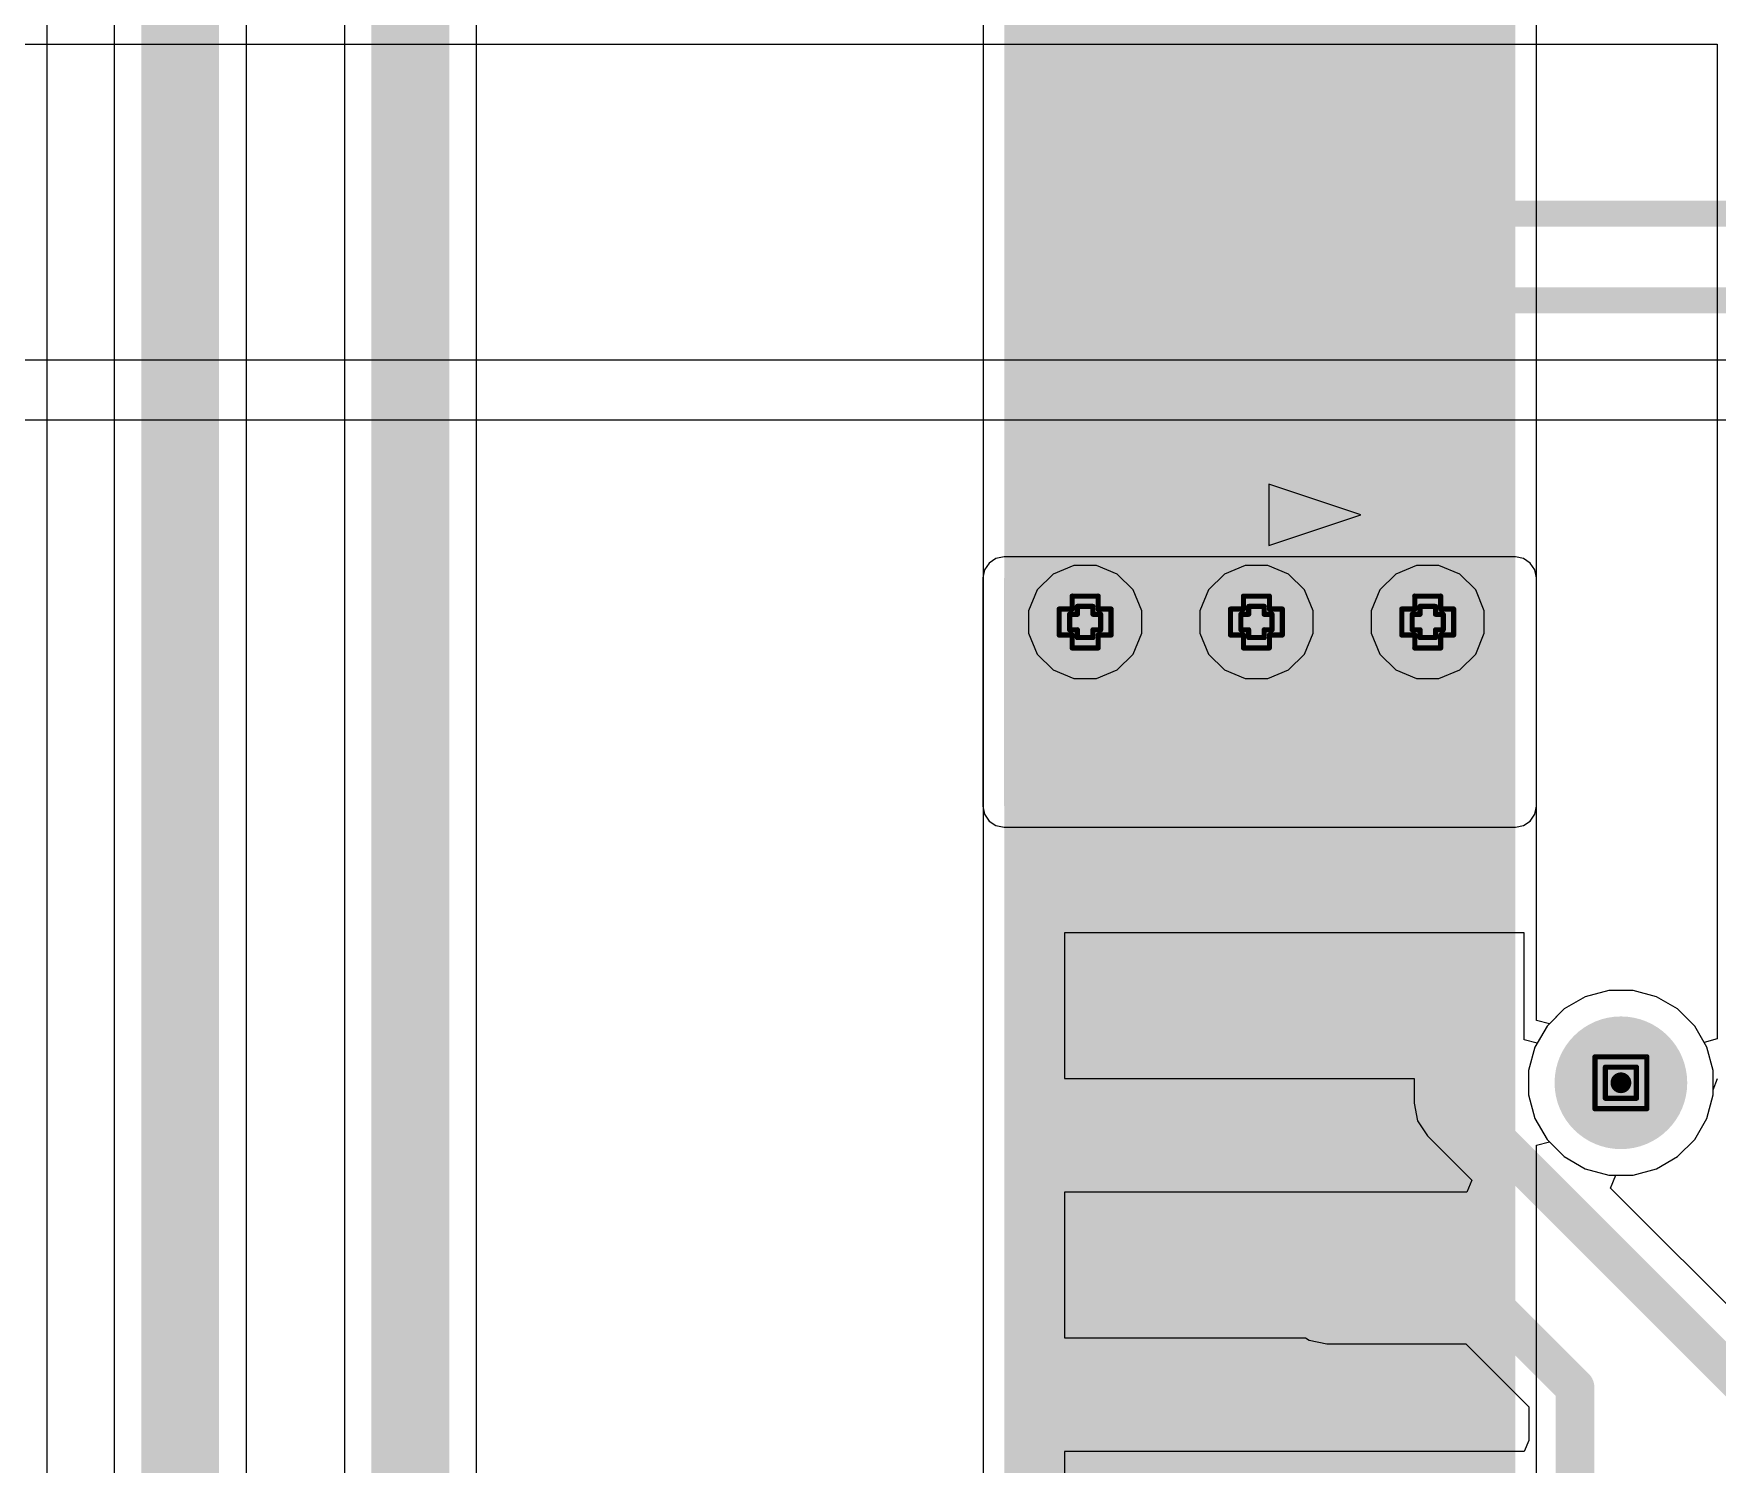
# Model space of a CAD drawing. Header units: inches. Extents: x -7 to 5163, y -3 to 5149.
# Drawn here: x 168.09 to 184.59, y 67.39 to 81.41 of the extents above; entities that cross this region are included whole.
import ezdxf

# ---------------------------------------------------------------- set-up
doc = ezdxf.new("R2010")
doc.units = ezdxf.units.IN
for name, color, linetype in [('Bottom Layer', 5, 'Continuous'), ('Bottom Solder', 6, 'Continuous'), ('Drill Drawing', 1, 'Continuous'), ('GND', 76, 'Continuous'), ('Pad Holes', 156, 'Continuous'), ('PWR', 16, 'Continuous'), ('Top Layer', 1, 'Continuous'), ('Top Overlay', 2, 'Continuous'), ('Top Paste', 8, 'Continuous'), ('Top Solder', 216, 'Continuous'), ('Via Holes', 16, 'Continuous')]:
    doc.layers.add(name, color=color, linetype=linetype)

# ---------------------------------------------------------------- blocks, each defined once
blk = doc.blocks.new('BH_00181_60')
at = {"layer": 'Bottom Solder'}
h = blk.add_hatch(color=6, dxfattribs=at)
edge = h.paths.add_edge_path()
edge.add_arc((-20.835, 0), 0.102, 0, 360)
at = {"layer": 'Pad Holes'}
h = blk.add_hatch(color=7, dxfattribs=at)
edge = h.paths.add_edge_path()
edge.add_arc((-20.835, 0), 0.65, 0, 360)
at = {"layer": 'Top Layer'}
for points in [[(-24.64, -1.15), (-23.62, -1.15), (-23.62, -5.25), (-24.64, -5.25)], [(-22.1, -1.15), (-21.08, -1.15), (-21.08, -5.25), (-22.1, -5.25)], [(-19.56, -1.15), (-18.54, -1.15), (-18.54, -5.25), (-19.56, -5.25)]]:
    blk.add_hatch(color=1, dxfattribs=at).paths.add_polyline_path(points)
at = {"layer": 'Top Paste'}
for points in [[(-24.64, -1.15), (-23.62, -1.15), (-23.62, -5.25), (-24.64, -5.25)], [(-22.1, -1.15), (-21.08, -1.15), (-21.08, -5.25), (-22.1, -5.25)], [(-19.56, -1.15), (-18.54, -1.15), (-18.54, -5.25), (-19.56, -5.25)]]:
    blk.add_hatch(color=8, dxfattribs=at).paths.add_polyline_path(points)
at = {"layer": 'Top Solder'}
h = blk.add_hatch(color=216, dxfattribs=at)
edge = h.paths.add_edge_path()
edge.add_arc((-20.835, 0), 0.102, 0, 360)
for points in [[(-24.69, -1.1), (-23.57, -1.1), (-23.57, -5.3), (-24.69, -5.3)], [(-22.15, -1.1), (-21.03, -1.1), (-21.03, -5.3), (-22.15, -5.3)], [(-19.61, -1.1), (-18.49, -1.1), (-18.49, -5.3), (-19.61, -5.3)]]:
    blk.add_hatch(color=216, dxfattribs=at).paths.add_polyline_path(points)
at = {"layer": 'Top Overlay'}
for p, q in [((-26.4, -2.55), (-26.7, -3.45)), ((-26.1, -3.45), (-26.4, -2.55)), ((-26.7, -3.45), (-26.1, -3.45))]:
    blk.add_line(p, q, dxfattribs=at)
for points in [[(-29.35, -4.5, 0.254, 0.254, 0), (-29.35, 4.5, 0.254, 0.254, 0)], [(-28.5, -3.6, 0.254, 0.254, 0), (-28.5, 3.6, 0.254, 0.254, 0)], [(-29.35, -4.5, 0.254, 0.254, 0), (-28.5, -3.6, 0.254, 0.254, 0)], [(-24.871, -3.6, 0.254, 0.254, 0), (-28.5, -3.6, 0.254, 0.254, 0)], [(-22.331, -3.6, 0.254, 0.254, 0), (-23.389, -3.6, 0.254, 0.254, 0)], [(-19.791, -3.6, 0.254, 0.254, 0), (-20.849, -3.6, 0.254, 0.254, 0)], [(-17.251, -3.6, 0.254, 0.254, 0), (-18.309, -3.6, 0.254, 0.254, 0)], [(-24.871, -4.5, 0.254, 0.254, 0), (-29.35, -4.5, 0.254, 0.254, 0)], [(-22.331, -4.5, 0.254, 0.254, 0), (-23.389, -4.5, 0.254, 0.254, 0)], [(-19.791, -4.5, 0.254, 0.254, 0), (-20.849, -4.5, 0.254, 0.254, 0)], [(-17.251, -4.5, 0.254, 0.254, 0), (-18.309, -4.5, 0.254, 0.254, 0)]]:
    blk.add_lwpolyline(points, format="xyseb", dxfattribs=at)
for points in [[(-28.563, -3.6, 0.127, 0.127, 1), (-28.436, -3.6, 0.127, 0.127, 1)], [(-28.563, -3.6, 0.127, 0.127, 1), (-28.436, -3.6, 0.127, 0.127, 1)], [(-28.563, -3.6, 0.127, 0.127, 1), (-28.436, -3.6, 0.127, 0.127, 1)], [(-24.935, -3.6, 0.127, 0.127, 1), (-24.808, -3.6, 0.127, 0.127, 1)], [(-23.452, -3.6, 0.127, 0.127, 1), (-23.325, -3.6, 0.127, 0.127, 1)], [(-22.395, -3.6, 0.127, 0.127, 1), (-22.268, -3.6, 0.127, 0.127, 1)], [(-20.912, -3.6, 0.127, 0.127, 1), (-20.785, -3.6, 0.127, 0.127, 1)], [(-19.855, -3.6, 0.127, 0.127, 1), (-19.728, -3.6, 0.127, 0.127, 1)], [(-18.372, -3.6, 0.127, 0.127, 1), (-18.245, -3.6, 0.127, 0.127, 1)], [(-17.315, -3.6, 0.127, 0.127, 1), (-17.188, -3.6, 0.127, 0.127, 1)], [(-29.414, -4.5, 0.127, 0.127, 1), (-29.287, -4.5, 0.127, 0.127, 1)], [(-29.414, -4.5, 0.127, 0.127, 1), (-29.287, -4.5, 0.127, 0.127, 1)], [(-29.414, -4.5, 0.127, 0.127, 1), (-29.287, -4.5, 0.127, 0.127, 1)], [(-24.935, -4.5, 0.127, 0.127, 1), (-24.808, -4.5, 0.127, 0.127, 1)], [(-23.452, -4.5, 0.127, 0.127, 1), (-23.325, -4.5, 0.127, 0.127, 1)], [(-22.395, -4.5, 0.127, 0.127, 1), (-22.268, -4.5, 0.127, 0.127, 1)], [(-20.912, -4.5, 0.127, 0.127, 1), (-20.785, -4.5, 0.127, 0.127, 1)], [(-19.855, -4.5, 0.127, 0.127, 1), (-19.728, -4.5, 0.127, 0.127, 1)], [(-18.372, -4.5, 0.127, 0.127, 1), (-18.245, -4.5, 0.127, 0.127, 1)], [(-17.315, -4.5, 0.127, 0.127, 1), (-17.188, -4.5, 0.127, 0.127, 1)]]:
    blk.add_lwpolyline(points, format="xyseb", close=True, dxfattribs=at)

msp = doc.modelspace()

# ---------------------------------------------------------------- hatches: boundary and pattern name
at = {"layer": 'Bottom Layer'}
msp.add_hatch(color=5, dxfattribs=at).paths.add_polyline_path([(177.6, 61.087), (182.608, 61.087), (182.608, 155.092), (177.6, 155.092)])
h = msp.add_hatch(color=5, dxfattribs=at)
edge = h.paths.add_edge_path()
edge.add_arc((178.392, 75.641), 0.3, 0, 360)
h = msp.add_hatch(color=5, dxfattribs=at)
edge = h.paths.add_edge_path()
edge.add_arc((180.071, 75.641), 0.3, 0, 360)
h = msp.add_hatch(color=5, dxfattribs=at)
edge = h.paths.add_edge_path()
edge.add_arc((181.749, 75.641), 0.3, 0, 360)
at = {"layer": 'Bottom Solder'}
h = msp.add_hatch(color=6, dxfattribs=at)
edge = h.paths.add_edge_path()
edge.add_arc((178.392, 75.641), 0.402, 0, 360)
h = msp.add_hatch(color=6, dxfattribs=at)
edge = h.paths.add_edge_path()
edge.add_arc((180.071, 75.641), 0.402, 0, 360)
h = msp.add_hatch(color=6, dxfattribs=at)
edge = h.paths.add_edge_path()
edge.add_arc((181.749, 75.641), 0.402, 0, 360)
at = {"layer": 'GND'}
h = msp.add_hatch(color=76, dxfattribs=at)
edge = h.paths.add_edge_path()
edge.add_arc((178.392, 75.641), 0.3, 0, 360)
h = msp.add_hatch(color=76, dxfattribs=at)
edge = h.paths.add_edge_path()
edge.add_arc((180.071, 75.641), 0.3, 0, 360)
h = msp.add_hatch(color=76, dxfattribs=at)
edge = h.paths.add_edge_path()
edge.add_arc((181.749, 75.641), 0.3, 0, 360)
at = {"layer": 'PWR'}
h = msp.add_hatch(color=16, dxfattribs=at)
edge = h.paths.add_edge_path()
edge.add_arc((178.392, 75.641), 0.3, 0, 360)
h = msp.add_hatch(color=16, dxfattribs=at)
edge = h.paths.add_edge_path()
edge.add_arc((180.071, 75.641), 0.3, 0, 360)
h = msp.add_hatch(color=16, dxfattribs=at)
edge = h.paths.add_edge_path()
edge.add_arc((181.749, 75.641), 0.3, 0, 360)
at = {"layer": 'Top Layer'}
msp.add_hatch(color=1, dxfattribs=at).paths.add_polyline_path([(177.597, 73.838), (182.608, 73.838), (182.608, 76.073), (177.597, 76.073)])
h = msp.add_hatch(color=1, dxfattribs=at)
edge = h.paths.add_edge_path()
edge.add_arc((178.392, 75.641), 0.3, 0, 360)
h = msp.add_hatch(color=1, dxfattribs=at)
edge = h.paths.add_edge_path()
edge.add_arc((180.071, 75.641), 0.3, 0, 360)
h = msp.add_hatch(color=1, dxfattribs=at)
edge = h.paths.add_edge_path()
edge.add_arc((181.749, 75.641), 0.3, 0, 360)
at = {"layer": 'Top Solder'}
h = msp.add_hatch(color=216, dxfattribs=at)
edge = h.paths.add_edge_path()
edge.add_arc((178.392, 75.641), 0.402, 0, 360)
h = msp.add_hatch(color=216, dxfattribs=at)
edge = h.paths.add_edge_path()
edge.add_arc((180.071, 75.641), 0.402, 0, 360)
h = msp.add_hatch(color=216, dxfattribs=at)
edge = h.paths.add_edge_path()
edge.add_arc((181.749, 75.641), 0.402, 0, 360)
at = {"layer": 'Via Holes'}
h = msp.add_hatch(color=7, dxfattribs=at)
edge = h.paths.add_edge_path()
edge.add_arc((178.392, 75.641), 0.15, 0, 360)
h = msp.add_hatch(color=7, dxfattribs=at)
edge = h.paths.add_edge_path()
edge.add_arc((180.071, 75.641), 0.15, 0, 360)
h = msp.add_hatch(color=7, dxfattribs=at)
edge = h.paths.add_edge_path()
edge.add_arc((181.749, 75.641), 0.15, 0, 360)

# ---------------------------------------------------------------- linework, layer by layer
at = {"layer": 'Bottom Layer'}
for p, q in [((182.815, 71.738), (182.815, 142.76)), ((168.878, 127.965), (168.878, 20.188)), ((170.173, 19.919), (170.173, 127.965)), ((177.392, 127.965), (177.392, 64.919)), ((171.133, 126.644), (171.133, 19.195)), ((172.428, 50.446), (172.428, 126.376)), ((168.22, 36.652), (168.22, 106.119)), ((183.293, 71.97), (183.087, 71.851)), ((183.523, 72.031), (183.293, 71.97)), ((183.761, 72.031), (183.523, 72.031)), ((183.991, 71.97), (183.761, 72.031)), ((184.197, 71.851), (183.991, 71.97)), ((183.087, 71.851), (182.942, 71.705)), ((184.365, 71.682), (184.197, 71.851)), ((182.942, 71.705), (182.815, 71.738)), ((184.484, 71.476), (184.365, 71.682)), ((184.546, 71.246), (184.484, 71.476)), ((184.546, 71.008), (184.546, 71.246)), ((184.484, 70.778), (184.546, 71.008)), ((184.365, 70.572), (184.484, 70.778)), ((182.815, 70.516), (182.942, 70.549)), ((182.815, 65.127), (182.815, 70.516)), ((182.942, 70.549), (183.087, 70.404)), ((184.197, 70.404), (184.365, 70.572)), ((183.087, 70.404), (183.293, 70.285)), ((183.293, 70.285), (183.523, 70.223)), ((183.761, 70.223), (183.991, 70.285)), ((183.991, 70.285), (184.197, 70.404)), ((183.523, 70.223), (183.761, 70.223))]:
    msp.add_line(p, q, dxfattribs=at)
for points in [[(169.525, 19.919, 0.762, 0.762, 0), (169.525, 128.378, 0.762, 0.762, 0)], [(171.78, 18.927, 0.762, 0.762, 0), (171.78, 126.644, 0.762, 0.762, 0)]]:
    msp.add_lwpolyline(points, format="xyseb", dxfattribs=at)
at = {"layer": 'Drill Drawing'}
for points in [[(178.265, 75.768, 0.0508, 0.0508, 0), (178.265, 75.895, 0.0508, 0.0508, 0)], [(178.265, 75.895, 0.0508, 0.0508, 0), (178.519, 75.895, 0.0508, 0.0508, 0)], [(178.519, 75.768, 0.0508, 0.0508, 0), (178.519, 75.895, 0.0508, 0.0508, 0)], [(179.944, 75.768, 0.0508, 0.0508, 0), (179.944, 75.895, 0.0508, 0.0508, 0)], [(179.944, 75.895, 0.0508, 0.0508, 0), (180.198, 75.895, 0.0508, 0.0508, 0)], [(180.198, 75.768, 0.0508, 0.0508, 0), (180.198, 75.895, 0.0508, 0.0508, 0)], [(181.622, 75.768, 0.0508, 0.0508, 0), (181.622, 75.895, 0.0508, 0.0508, 0)], [(181.622, 75.895, 0.0508, 0.0508, 0), (181.876, 75.895, 0.0508, 0.0508, 0)], [(181.876, 75.768, 0.0508, 0.0508, 0), (181.876, 75.895, 0.0508, 0.0508, 0)], [(178.138, 75.514, 0.0508, 0.0508, 0), (178.138, 75.768, 0.0508, 0.0508, 0)], [(178.138, 75.768, 0.0508, 0.0508, 0), (178.265, 75.768, 0.0508, 0.0508, 0)], [(178.24, 75.565, 0.0508, 0.0508, 0), (178.24, 75.717, 0.0508, 0.0508, 0)], [(178.24, 75.717, 0.0508, 0.0508, 0), (178.316, 75.717, 0.0508, 0.0508, 0)], [(178.316, 75.717, 0.0508, 0.0508, 0), (178.316, 75.794, 0.0508, 0.0508, 0)], [(178.316, 75.794, 0.0508, 0.0508, 0), (178.468, 75.794, 0.0508, 0.0508, 0)], [(178.468, 75.717, 0.0508, 0.0508, 0), (178.468, 75.794, 0.0508, 0.0508, 0)], [(178.468, 75.717, 0.0508, 0.0508, 0), (178.544, 75.717, 0.0508, 0.0508, 0)], [(178.519, 75.768, 0.0508, 0.0508, 0), (178.646, 75.768, 0.0508, 0.0508, 0)], [(178.544, 75.565, 0.0508, 0.0508, 0), (178.544, 75.717, 0.0508, 0.0508, 0)], [(178.646, 75.514, 0.0508, 0.0508, 0), (178.646, 75.768, 0.0508, 0.0508, 0)], [(179.817, 75.514, 0.0508, 0.0508, 0), (179.817, 75.768, 0.0508, 0.0508, 0)], [(179.817, 75.768, 0.0508, 0.0508, 0), (179.944, 75.768, 0.0508, 0.0508, 0)], [(179.918, 75.565, 0.0508, 0.0508, 0), (179.918, 75.717, 0.0508, 0.0508, 0)], [(179.918, 75.717, 0.0508, 0.0508, 0), (179.994, 75.717, 0.0508, 0.0508, 0)], [(179.994, 75.717, 0.0508, 0.0508, 0), (179.994, 75.794, 0.0508, 0.0508, 0)], [(179.994, 75.794, 0.0508, 0.0508, 0), (180.147, 75.794, 0.0508, 0.0508, 0)], [(180.147, 75.717, 0.0508, 0.0508, 0), (180.147, 75.794, 0.0508, 0.0508, 0)], [(180.147, 75.717, 0.0508, 0.0508, 0), (180.223, 75.717, 0.0508, 0.0508, 0)], [(180.198, 75.768, 0.0508, 0.0508, 0), (180.325, 75.768, 0.0508, 0.0508, 0)], [(180.223, 75.565, 0.0508, 0.0508, 0), (180.223, 75.717, 0.0508, 0.0508, 0)], [(180.325, 75.514, 0.0508, 0.0508, 0), (180.325, 75.768, 0.0508, 0.0508, 0)], [(181.495, 75.514, 0.0508, 0.0508, 0), (181.495, 75.768, 0.0508, 0.0508, 0)], [(181.495, 75.768, 0.0508, 0.0508, 0), (181.622, 75.768, 0.0508, 0.0508, 0)], [(181.597, 75.565, 0.0508, 0.0508, 0), (181.597, 75.717, 0.0508, 0.0508, 0)], [(181.597, 75.717, 0.0508, 0.0508, 0), (181.673, 75.717, 0.0508, 0.0508, 0)], [(181.673, 75.717, 0.0508, 0.0508, 0), (181.673, 75.794, 0.0508, 0.0508, 0)], [(181.673, 75.794, 0.0508, 0.0508, 0), (181.825, 75.794, 0.0508, 0.0508, 0)], [(181.825, 75.717, 0.0508, 0.0508, 0), (181.825, 75.794, 0.0508, 0.0508, 0)], [(181.825, 75.717, 0.0508, 0.0508, 0), (181.902, 75.717, 0.0508, 0.0508, 0)], [(181.876, 75.768, 0.0508, 0.0508, 0), (182.003, 75.768, 0.0508, 0.0508, 0)], [(181.902, 75.565, 0.0508, 0.0508, 0), (181.902, 75.717, 0.0508, 0.0508, 0)], [(182.003, 75.514, 0.0508, 0.0508, 0), (182.003, 75.768, 0.0508, 0.0508, 0)], [(178.24, 75.565, 0.0508, 0.0508, 0), (178.316, 75.565, 0.0508, 0.0508, 0)], [(178.316, 75.489, 0.0508, 0.0508, 0), (178.316, 75.565, 0.0508, 0.0508, 0)], [(178.468, 75.565, 0.0508, 0.0508, 0), (178.544, 75.565, 0.0508, 0.0508, 0)], [(178.468, 75.489, 0.0508, 0.0508, 0), (178.468, 75.565, 0.0508, 0.0508, 0)], [(179.918, 75.565, 0.0508, 0.0508, 0), (179.994, 75.565, 0.0508, 0.0508, 0)], [(179.994, 75.489, 0.0508, 0.0508, 0), (179.994, 75.565, 0.0508, 0.0508, 0)], [(180.147, 75.565, 0.0508, 0.0508, 0), (180.223, 75.565, 0.0508, 0.0508, 0)], [(180.147, 75.489, 0.0508, 0.0508, 0), (180.147, 75.565, 0.0508, 0.0508, 0)], [(181.597, 75.565, 0.0508, 0.0508, 0), (181.673, 75.565, 0.0508, 0.0508, 0)], [(181.673, 75.489, 0.0508, 0.0508, 0), (181.673, 75.565, 0.0508, 0.0508, 0)], [(181.825, 75.565, 0.0508, 0.0508, 0), (181.902, 75.565, 0.0508, 0.0508, 0)], [(181.825, 75.489, 0.0508, 0.0508, 0), (181.825, 75.565, 0.0508, 0.0508, 0)], [(178.138, 75.514, 0.0508, 0.0508, 0), (178.265, 75.514, 0.0508, 0.0508, 0)], [(178.265, 75.387, 0.0508, 0.0508, 0), (178.265, 75.514, 0.0508, 0.0508, 0)], [(178.265, 75.387, 0.0508, 0.0508, 0), (178.519, 75.387, 0.0508, 0.0508, 0)], [(178.316, 75.489, 0.0508, 0.0508, 0), (178.468, 75.489, 0.0508, 0.0508, 0)], [(178.519, 75.514, 0.0508, 0.0508, 0), (178.646, 75.514, 0.0508, 0.0508, 0)], [(178.519, 75.387, 0.0508, 0.0508, 0), (178.519, 75.514, 0.0508, 0.0508, 0)], [(179.817, 75.514, 0.0508, 0.0508, 0), (179.944, 75.514, 0.0508, 0.0508, 0)], [(179.944, 75.387, 0.0508, 0.0508, 0), (179.944, 75.514, 0.0508, 0.0508, 0)], [(179.944, 75.387, 0.0508, 0.0508, 0), (180.198, 75.387, 0.0508, 0.0508, 0)], [(179.994, 75.489, 0.0508, 0.0508, 0), (180.147, 75.489, 0.0508, 0.0508, 0)], [(180.198, 75.514, 0.0508, 0.0508, 0), (180.325, 75.514, 0.0508, 0.0508, 0)], [(180.198, 75.387, 0.0508, 0.0508, 0), (180.198, 75.514, 0.0508, 0.0508, 0)], [(181.495, 75.514, 0.0508, 0.0508, 0), (181.622, 75.514, 0.0508, 0.0508, 0)], [(181.622, 75.387, 0.0508, 0.0508, 0), (181.622, 75.514, 0.0508, 0.0508, 0)], [(181.622, 75.387, 0.0508, 0.0508, 0), (181.876, 75.387, 0.0508, 0.0508, 0)], [(181.673, 75.489, 0.0508, 0.0508, 0), (181.825, 75.489, 0.0508, 0.0508, 0)], [(181.876, 75.514, 0.0508, 0.0508, 0), (182.003, 75.514, 0.0508, 0.0508, 0)], [(181.876, 75.387, 0.0508, 0.0508, 0), (181.876, 75.514, 0.0508, 0.0508, 0)], [(183.388, 71.381, 0.0508, 0.0508, 0), (183.896, 71.381, 0.0508, 0.0508, 0)], [(183.388, 70.873, 0.0508, 0.0508, 0), (183.388, 71.381, 0.0508, 0.0508, 0)], [(183.49, 71.28, 0.0508, 0.0508, 0), (183.794, 71.28, 0.0508, 0.0508, 0)], [(183.49, 70.975, 0.0508, 0.0508, 0), (183.49, 71.28, 0.0508, 0.0508, 0)], [(183.794, 70.975, 0.0508, 0.0508, 0), (183.794, 71.28, 0.0508, 0.0508, 0)], [(183.896, 70.873, 0.0508, 0.0508, 0), (183.896, 71.381, 0.0508, 0.0508, 0)], [(183.49, 70.975, 0.0508, 0.0508, 0), (183.794, 70.975, 0.0508, 0.0508, 0)], [(183.388, 70.873, 0.0508, 0.0508, 0), (183.896, 70.873, 0.0508, 0.0508, 0)]]:
    msp.add_lwpolyline(points, format="xyseb", dxfattribs=at)
for points in [[(178.252, 75.895, 0.0254, 0.0254, 1), (178.278, 75.895, 0.0254, 0.0254, 1)], [(178.252, 75.895, 0.0254, 0.0254, 1), (178.278, 75.895, 0.0254, 0.0254, 1)], [(178.506, 75.895, 0.0254, 0.0254, 1), (178.532, 75.895, 0.0254, 0.0254, 1)], [(178.506, 75.895, 0.0254, 0.0254, 1), (178.532, 75.895, 0.0254, 0.0254, 1)], [(179.931, 75.895, 0.0254, 0.0254, 1), (179.956, 75.895, 0.0254, 0.0254, 1)], [(179.931, 75.895, 0.0254, 0.0254, 1), (179.956, 75.895, 0.0254, 0.0254, 1)], [(180.185, 75.895, 0.0254, 0.0254, 1), (180.21, 75.895, 0.0254, 0.0254, 1)], [(180.185, 75.895, 0.0254, 0.0254, 1), (180.21, 75.895, 0.0254, 0.0254, 1)], [(181.609, 75.895, 0.0254, 0.0254, 1), (181.635, 75.895, 0.0254, 0.0254, 1)], [(181.609, 75.895, 0.0254, 0.0254, 1), (181.635, 75.895, 0.0254, 0.0254, 1)], [(181.863, 75.895, 0.0254, 0.0254, 1), (181.889, 75.895, 0.0254, 0.0254, 1)], [(181.863, 75.895, 0.0254, 0.0254, 1), (181.889, 75.895, 0.0254, 0.0254, 1)], [(178.125, 75.768, 0.0254, 0.0254, 1), (178.151, 75.768, 0.0254, 0.0254, 1)], [(178.125, 75.768, 0.0254, 0.0254, 1), (178.151, 75.768, 0.0254, 0.0254, 1)], [(178.227, 75.717, 0.0254, 0.0254, 1), (178.252, 75.717, 0.0254, 0.0254, 1)], [(178.227, 75.717, 0.0254, 0.0254, 1), (178.252, 75.717, 0.0254, 0.0254, 1)], [(178.252, 75.768, 0.0254, 0.0254, 1), (178.278, 75.768, 0.0254, 0.0254, 1)], [(178.252, 75.768, 0.0254, 0.0254, 1), (178.278, 75.768, 0.0254, 0.0254, 1)], [(178.303, 75.794, 0.0254, 0.0254, 1), (178.329, 75.794, 0.0254, 0.0254, 1)], [(178.303, 75.794, 0.0254, 0.0254, 1), (178.329, 75.794, 0.0254, 0.0254, 1)], [(178.303, 75.717, 0.0254, 0.0254, 1), (178.329, 75.717, 0.0254, 0.0254, 1)], [(178.303, 75.717, 0.0254, 0.0254, 1), (178.329, 75.717, 0.0254, 0.0254, 1)], [(178.456, 75.794, 0.0254, 0.0254, 1), (178.481, 75.794, 0.0254, 0.0254, 1)], [(178.456, 75.794, 0.0254, 0.0254, 1), (178.481, 75.794, 0.0254, 0.0254, 1)], [(178.456, 75.717, 0.0254, 0.0254, 1), (178.481, 75.717, 0.0254, 0.0254, 1)], [(178.456, 75.717, 0.0254, 0.0254, 1), (178.481, 75.717, 0.0254, 0.0254, 1)], [(178.506, 75.768, 0.0254, 0.0254, 1), (178.532, 75.768, 0.0254, 0.0254, 1)], [(178.506, 75.768, 0.0254, 0.0254, 1), (178.532, 75.768, 0.0254, 0.0254, 1)], [(178.532, 75.717, 0.0254, 0.0254, 1), (178.557, 75.717, 0.0254, 0.0254, 1)], [(178.532, 75.717, 0.0254, 0.0254, 1), (178.557, 75.717, 0.0254, 0.0254, 1)], [(178.633, 75.768, 0.0254, 0.0254, 1), (178.659, 75.768, 0.0254, 0.0254, 1)], [(178.633, 75.768, 0.0254, 0.0254, 1), (178.659, 75.768, 0.0254, 0.0254, 1)], [(179.804, 75.768, 0.0254, 0.0254, 1), (179.829, 75.768, 0.0254, 0.0254, 1)], [(179.804, 75.768, 0.0254, 0.0254, 1), (179.829, 75.768, 0.0254, 0.0254, 1)], [(179.906, 75.717, 0.0254, 0.0254, 1), (179.931, 75.717, 0.0254, 0.0254, 1)], [(179.906, 75.717, 0.0254, 0.0254, 1), (179.931, 75.717, 0.0254, 0.0254, 1)], [(179.931, 75.768, 0.0254, 0.0254, 1), (179.956, 75.768, 0.0254, 0.0254, 1)], [(179.931, 75.768, 0.0254, 0.0254, 1), (179.956, 75.768, 0.0254, 0.0254, 1)], [(179.982, 75.794, 0.0254, 0.0254, 1), (180.007, 75.794, 0.0254, 0.0254, 1)], [(179.982, 75.794, 0.0254, 0.0254, 1), (180.007, 75.794, 0.0254, 0.0254, 1)], [(179.982, 75.717, 0.0254, 0.0254, 1), (180.007, 75.717, 0.0254, 0.0254, 1)], [(179.982, 75.717, 0.0254, 0.0254, 1), (180.007, 75.717, 0.0254, 0.0254, 1)], [(180.134, 75.794, 0.0254, 0.0254, 1), (180.16, 75.794, 0.0254, 0.0254, 1)], [(180.134, 75.794, 0.0254, 0.0254, 1), (180.16, 75.794, 0.0254, 0.0254, 1)], [(180.134, 75.717, 0.0254, 0.0254, 1), (180.16, 75.717, 0.0254, 0.0254, 1)], [(180.134, 75.717, 0.0254, 0.0254, 1), (180.16, 75.717, 0.0254, 0.0254, 1)], [(180.185, 75.768, 0.0254, 0.0254, 1), (180.21, 75.768, 0.0254, 0.0254, 1)], [(180.185, 75.768, 0.0254, 0.0254, 1), (180.21, 75.768, 0.0254, 0.0254, 1)], [(180.21, 75.717, 0.0254, 0.0254, 1), (180.236, 75.717, 0.0254, 0.0254, 1)], [(180.21, 75.717, 0.0254, 0.0254, 1), (180.236, 75.717, 0.0254, 0.0254, 1)], [(180.312, 75.768, 0.0254, 0.0254, 1), (180.337, 75.768, 0.0254, 0.0254, 1)], [(180.312, 75.768, 0.0254, 0.0254, 1), (180.337, 75.768, 0.0254, 0.0254, 1)], [(181.482, 75.768, 0.0254, 0.0254, 1), (181.508, 75.768, 0.0254, 0.0254, 1)], [(181.482, 75.768, 0.0254, 0.0254, 1), (181.508, 75.768, 0.0254, 0.0254, 1)], [(181.584, 75.717, 0.0254, 0.0254, 1), (181.609, 75.717, 0.0254, 0.0254, 1)], [(181.584, 75.717, 0.0254, 0.0254, 1), (181.609, 75.717, 0.0254, 0.0254, 1)], [(181.609, 75.768, 0.0254, 0.0254, 1), (181.635, 75.768, 0.0254, 0.0254, 1)], [(181.609, 75.768, 0.0254, 0.0254, 1), (181.635, 75.768, 0.0254, 0.0254, 1)], [(181.66, 75.794, 0.0254, 0.0254, 1), (181.686, 75.794, 0.0254, 0.0254, 1)], [(181.66, 75.794, 0.0254, 0.0254, 1), (181.686, 75.794, 0.0254, 0.0254, 1)], [(181.66, 75.717, 0.0254, 0.0254, 1), (181.686, 75.717, 0.0254, 0.0254, 1)], [(181.66, 75.717, 0.0254, 0.0254, 1), (181.686, 75.717, 0.0254, 0.0254, 1)], [(181.813, 75.794, 0.0254, 0.0254, 1), (181.838, 75.794, 0.0254, 0.0254, 1)], [(181.813, 75.794, 0.0254, 0.0254, 1), (181.838, 75.794, 0.0254, 0.0254, 1)], [(181.813, 75.717, 0.0254, 0.0254, 1), (181.838, 75.717, 0.0254, 0.0254, 1)], [(181.813, 75.717, 0.0254, 0.0254, 1), (181.838, 75.717, 0.0254, 0.0254, 1)], [(181.863, 75.768, 0.0254, 0.0254, 1), (181.889, 75.768, 0.0254, 0.0254, 1)], [(181.863, 75.768, 0.0254, 0.0254, 1), (181.889, 75.768, 0.0254, 0.0254, 1)], [(181.889, 75.717, 0.0254, 0.0254, 1), (181.914, 75.717, 0.0254, 0.0254, 1)], [(181.889, 75.717, 0.0254, 0.0254, 1), (181.914, 75.717, 0.0254, 0.0254, 1)], [(181.99, 75.768, 0.0254, 0.0254, 1), (182.016, 75.768, 0.0254, 0.0254, 1)], [(181.99, 75.768, 0.0254, 0.0254, 1), (182.016, 75.768, 0.0254, 0.0254, 1)], [(178.227, 75.565, 0.0254, 0.0254, 1), (178.252, 75.565, 0.0254, 0.0254, 1)], [(178.227, 75.565, 0.0254, 0.0254, 1), (178.252, 75.565, 0.0254, 0.0254, 1)], [(178.303, 75.565, 0.0254, 0.0254, 1), (178.329, 75.565, 0.0254, 0.0254, 1)], [(178.303, 75.565, 0.0254, 0.0254, 1), (178.329, 75.565, 0.0254, 0.0254, 1)], [(178.456, 75.565, 0.0254, 0.0254, 1), (178.481, 75.565, 0.0254, 0.0254, 1)], [(178.456, 75.565, 0.0254, 0.0254, 1), (178.481, 75.565, 0.0254, 0.0254, 1)], [(178.532, 75.565, 0.0254, 0.0254, 1), (178.557, 75.565, 0.0254, 0.0254, 1)], [(178.532, 75.565, 0.0254, 0.0254, 1), (178.557, 75.565, 0.0254, 0.0254, 1)], [(179.906, 75.565, 0.0254, 0.0254, 1), (179.931, 75.565, 0.0254, 0.0254, 1)], [(179.906, 75.565, 0.0254, 0.0254, 1), (179.931, 75.565, 0.0254, 0.0254, 1)], [(179.982, 75.565, 0.0254, 0.0254, 1), (180.007, 75.565, 0.0254, 0.0254, 1)], [(179.982, 75.565, 0.0254, 0.0254, 1), (180.007, 75.565, 0.0254, 0.0254, 1)], [(180.134, 75.565, 0.0254, 0.0254, 1), (180.16, 75.565, 0.0254, 0.0254, 1)], [(180.134, 75.565, 0.0254, 0.0254, 1), (180.16, 75.565, 0.0254, 0.0254, 1)], [(180.21, 75.565, 0.0254, 0.0254, 1), (180.236, 75.565, 0.0254, 0.0254, 1)], [(180.21, 75.565, 0.0254, 0.0254, 1), (180.236, 75.565, 0.0254, 0.0254, 1)], [(181.584, 75.565, 0.0254, 0.0254, 1), (181.609, 75.565, 0.0254, 0.0254, 1)], [(181.584, 75.565, 0.0254, 0.0254, 1), (181.609, 75.565, 0.0254, 0.0254, 1)], [(181.66, 75.565, 0.0254, 0.0254, 1), (181.686, 75.565, 0.0254, 0.0254, 1)], [(181.66, 75.565, 0.0254, 0.0254, 1), (181.686, 75.565, 0.0254, 0.0254, 1)], [(181.813, 75.565, 0.0254, 0.0254, 1), (181.838, 75.565, 0.0254, 0.0254, 1)], [(181.813, 75.565, 0.0254, 0.0254, 1), (181.838, 75.565, 0.0254, 0.0254, 1)], [(181.889, 75.565, 0.0254, 0.0254, 1), (181.914, 75.565, 0.0254, 0.0254, 1)], [(181.889, 75.565, 0.0254, 0.0254, 1), (181.914, 75.565, 0.0254, 0.0254, 1)], [(178.125, 75.514, 0.0254, 0.0254, 1), (178.151, 75.514, 0.0254, 0.0254, 1)], [(178.125, 75.514, 0.0254, 0.0254, 1), (178.151, 75.514, 0.0254, 0.0254, 1)], [(178.252, 75.514, 0.0254, 0.0254, 1), (178.278, 75.514, 0.0254, 0.0254, 1)], [(178.252, 75.514, 0.0254, 0.0254, 1), (178.278, 75.514, 0.0254, 0.0254, 1)], [(178.252, 75.387, 0.0254, 0.0254, 1), (178.278, 75.387, 0.0254, 0.0254, 1)], [(178.252, 75.387, 0.0254, 0.0254, 1), (178.278, 75.387, 0.0254, 0.0254, 1)], [(178.303, 75.489, 0.0254, 0.0254, 1), (178.329, 75.489, 0.0254, 0.0254, 1)], [(178.303, 75.489, 0.0254, 0.0254, 1), (178.329, 75.489, 0.0254, 0.0254, 1)], [(178.456, 75.489, 0.0254, 0.0254, 1), (178.481, 75.489, 0.0254, 0.0254, 1)], [(178.456, 75.489, 0.0254, 0.0254, 1), (178.481, 75.489, 0.0254, 0.0254, 1)], [(178.506, 75.514, 0.0254, 0.0254, 1), (178.532, 75.514, 0.0254, 0.0254, 1)], [(178.506, 75.514, 0.0254, 0.0254, 1), (178.532, 75.514, 0.0254, 0.0254, 1)], [(178.506, 75.387, 0.0254, 0.0254, 1), (178.532, 75.387, 0.0254, 0.0254, 1)], [(178.506, 75.387, 0.0254, 0.0254, 1), (178.532, 75.387, 0.0254, 0.0254, 1)], [(178.633, 75.514, 0.0254, 0.0254, 1), (178.659, 75.514, 0.0254, 0.0254, 1)], [(178.633, 75.514, 0.0254, 0.0254, 1), (178.659, 75.514, 0.0254, 0.0254, 1)], [(179.804, 75.514, 0.0254, 0.0254, 1), (179.829, 75.514, 0.0254, 0.0254, 1)], [(179.804, 75.514, 0.0254, 0.0254, 1), (179.829, 75.514, 0.0254, 0.0254, 1)], [(179.931, 75.514, 0.0254, 0.0254, 1), (179.956, 75.514, 0.0254, 0.0254, 1)], [(179.931, 75.514, 0.0254, 0.0254, 1), (179.956, 75.514, 0.0254, 0.0254, 1)], [(179.931, 75.387, 0.0254, 0.0254, 1), (179.956, 75.387, 0.0254, 0.0254, 1)], [(179.931, 75.387, 0.0254, 0.0254, 1), (179.956, 75.387, 0.0254, 0.0254, 1)], [(179.982, 75.489, 0.0254, 0.0254, 1), (180.007, 75.489, 0.0254, 0.0254, 1)], [(179.982, 75.489, 0.0254, 0.0254, 1), (180.007, 75.489, 0.0254, 0.0254, 1)], [(180.134, 75.489, 0.0254, 0.0254, 1), (180.16, 75.489, 0.0254, 0.0254, 1)], [(180.134, 75.489, 0.0254, 0.0254, 1), (180.16, 75.489, 0.0254, 0.0254, 1)], [(180.185, 75.514, 0.0254, 0.0254, 1), (180.21, 75.514, 0.0254, 0.0254, 1)], [(180.185, 75.514, 0.0254, 0.0254, 1), (180.21, 75.514, 0.0254, 0.0254, 1)], [(180.185, 75.387, 0.0254, 0.0254, 1), (180.21, 75.387, 0.0254, 0.0254, 1)], [(180.185, 75.387, 0.0254, 0.0254, 1), (180.21, 75.387, 0.0254, 0.0254, 1)], [(180.312, 75.514, 0.0254, 0.0254, 1), (180.337, 75.514, 0.0254, 0.0254, 1)], [(180.312, 75.514, 0.0254, 0.0254, 1), (180.337, 75.514, 0.0254, 0.0254, 1)], [(181.482, 75.514, 0.0254, 0.0254, 1), (181.508, 75.514, 0.0254, 0.0254, 1)], [(181.482, 75.514, 0.0254, 0.0254, 1), (181.508, 75.514, 0.0254, 0.0254, 1)], [(181.609, 75.514, 0.0254, 0.0254, 1), (181.635, 75.514, 0.0254, 0.0254, 1)], [(181.609, 75.514, 0.0254, 0.0254, 1), (181.635, 75.514, 0.0254, 0.0254, 1)], [(181.609, 75.387, 0.0254, 0.0254, 1), (181.635, 75.387, 0.0254, 0.0254, 1)], [(181.609, 75.387, 0.0254, 0.0254, 1), (181.635, 75.387, 0.0254, 0.0254, 1)], [(181.66, 75.489, 0.0254, 0.0254, 1), (181.686, 75.489, 0.0254, 0.0254, 1)], [(181.66, 75.489, 0.0254, 0.0254, 1), (181.686, 75.489, 0.0254, 0.0254, 1)], [(181.813, 75.489, 0.0254, 0.0254, 1), (181.838, 75.489, 0.0254, 0.0254, 1)], [(181.813, 75.489, 0.0254, 0.0254, 1), (181.838, 75.489, 0.0254, 0.0254, 1)], [(181.863, 75.514, 0.0254, 0.0254, 1), (181.889, 75.514, 0.0254, 0.0254, 1)], [(181.863, 75.514, 0.0254, 0.0254, 1), (181.889, 75.514, 0.0254, 0.0254, 1)], [(181.863, 75.387, 0.0254, 0.0254, 1), (181.889, 75.387, 0.0254, 0.0254, 1)], [(181.863, 75.387, 0.0254, 0.0254, 1), (181.889, 75.387, 0.0254, 0.0254, 1)], [(181.99, 75.514, 0.0254, 0.0254, 1), (182.016, 75.514, 0.0254, 0.0254, 1)], [(181.99, 75.514, 0.0254, 0.0254, 1), (182.016, 75.514, 0.0254, 0.0254, 1)], [(183.375, 71.381, 0.0254, 0.0254, 1), (183.401, 71.381, 0.0254, 0.0254, 1)], [(183.375, 71.381, 0.0254, 0.0254, 1), (183.401, 71.381, 0.0254, 0.0254, 1)], [(183.477, 71.28, 0.0254, 0.0254, 1), (183.502, 71.28, 0.0254, 0.0254, 1)], [(183.477, 71.28, 0.0254, 0.0254, 1), (183.502, 71.28, 0.0254, 0.0254, 1)], [(183.782, 71.28, 0.0254, 0.0254, 1), (183.807, 71.28, 0.0254, 0.0254, 1)], [(183.782, 71.28, 0.0254, 0.0254, 1), (183.807, 71.28, 0.0254, 0.0254, 1)], [(183.883, 71.381, 0.0254, 0.0254, 1), (183.909, 71.381, 0.0254, 0.0254, 1)], [(183.883, 71.381, 0.0254, 0.0254, 1), (183.909, 71.381, 0.0254, 0.0254, 1)], [(183.477, 70.975, 0.0254, 0.0254, 1), (183.502, 70.975, 0.0254, 0.0254, 1)], [(183.477, 70.975, 0.0254, 0.0254, 1), (183.502, 70.975, 0.0254, 0.0254, 1)], [(183.782, 70.975, 0.0254, 0.0254, 1), (183.807, 70.975, 0.0254, 0.0254, 1)], [(183.782, 70.975, 0.0254, 0.0254, 1), (183.807, 70.975, 0.0254, 0.0254, 1)], [(183.375, 70.873, 0.0254, 0.0254, 1), (183.401, 70.873, 0.0254, 0.0254, 1)], [(183.375, 70.873, 0.0254, 0.0254, 1), (183.401, 70.873, 0.0254, 0.0254, 1)], [(183.883, 70.873, 0.0254, 0.0254, 1), (183.909, 70.873, 0.0254, 0.0254, 1)], [(183.883, 70.873, 0.0254, 0.0254, 1), (183.909, 70.873, 0.0254, 0.0254, 1)]]:
    msp.add_lwpolyline(points, format="xyseb", close=True, dxfattribs=at)
at = {"layer": 'GND'}
for p, q in [((178.078, 76.111), (177.922, 75.955)), ((178.282, 76.195), (178.078, 76.111)), ((178.502, 76.195), (178.282, 76.195)), ((178.706, 76.111), (178.502, 76.195)), ((178.862, 75.955), (178.706, 76.111)), ((179.757, 76.111), (179.601, 75.955)), ((179.96, 76.195), (179.757, 76.111)), ((180.181, 76.195), (179.96, 76.195)), ((180.384, 76.111), (180.181, 76.195)), ((180.54, 75.955), (180.384, 76.111)), ((181.435, 76.111), (181.28, 75.955)), ((181.639, 76.195), (181.435, 76.111)), ((181.859, 76.195), (181.639, 76.195)), ((182.063, 76.111), (181.859, 76.195)), ((182.219, 75.955), (182.063, 76.111)), ((177.922, 75.955), (177.838, 75.751)), ((178.946, 75.751), (178.862, 75.955)), ((179.601, 75.955), (179.517, 75.751)), ((180.625, 75.751), (180.54, 75.955)), ((181.28, 75.955), (181.195, 75.751)), ((182.303, 75.751), (182.219, 75.955)), ((177.838, 75.751), (177.838, 75.531)), ((178.946, 75.531), (178.946, 75.751)), ((179.517, 75.751), (179.517, 75.531)), ((180.625, 75.531), (180.625, 75.751)), ((181.195, 75.751), (181.195, 75.531)), ((182.303, 75.531), (182.303, 75.751)), ((177.838, 75.531), (177.922, 75.327)), ((178.862, 75.327), (178.946, 75.531)), ((179.517, 75.531), (179.601, 75.327)), ((180.54, 75.327), (180.625, 75.531)), ((181.195, 75.531), (181.28, 75.327)), ((182.219, 75.327), (182.303, 75.531)), ((177.922, 75.327), (178.078, 75.172)), ((178.706, 75.172), (178.862, 75.327)), ((179.601, 75.327), (179.757, 75.172)), ((180.384, 75.172), (180.54, 75.327)), ((181.28, 75.327), (181.435, 75.172)), ((182.063, 75.172), (182.219, 75.327)), ((178.078, 75.172), (178.282, 75.087)), ((178.282, 75.087), (178.502, 75.087)), ((178.502, 75.087), (178.706, 75.172)), ((179.757, 75.172), (179.96, 75.087)), ((179.96, 75.087), (180.181, 75.087)), ((180.181, 75.087), (180.384, 75.172)), ((181.435, 75.172), (181.639, 75.087)), ((181.639, 75.087), (181.859, 75.087)), ((181.859, 75.087), (182.063, 75.172)), ((183.293, 71.97), (183.087, 71.851)), ((183.523, 72.031), (183.293, 71.97)), ((183.761, 72.031), (183.523, 72.031)), ((183.991, 71.97), (183.761, 72.031)), ((184.197, 71.851), (183.991, 71.97)), ((183.087, 71.851), (182.919, 71.682)), ((184.365, 71.682), (184.197, 71.851)), ((182.919, 71.682), (182.8, 71.476)), ((184.484, 71.476), (184.365, 71.682)), ((182.8, 71.476), (182.738, 71.246)), ((184.546, 71.246), (184.484, 71.476)), ((182.738, 71.246), (182.738, 71.008)), ((184.546, 71.008), (184.546, 71.246)), ((182.738, 71.008), (182.8, 70.778)), ((184.484, 70.778), (184.546, 71.008)), ((182.8, 70.778), (182.919, 70.572)), ((184.365, 70.572), (184.484, 70.778)), ((182.919, 70.572), (183.087, 70.404)), ((184.197, 70.404), (184.365, 70.572)), ((183.087, 70.404), (183.293, 70.285)), ((183.293, 70.285), (183.523, 70.223)), ((183.761, 70.223), (183.991, 70.285)), ((183.991, 70.285), (184.197, 70.404)), ((183.523, 70.223), (183.761, 70.223))]:
    msp.add_line(p, q, dxfattribs=at)
at = {"layer": 'PWR'}
for p, q in [((185.598, 78.207), (91.063, 78.207)), ((163.721, 77.622), (184.912, 77.622)), ((183.293, 71.97), (183.087, 71.851)), ((183.523, 72.031), (183.293, 71.97)), ((183.761, 72.031), (183.523, 72.031)), ((183.991, 71.97), (183.761, 72.031)), ((184.197, 71.851), (183.991, 71.97)), ((183.087, 71.851), (182.919, 71.682)), ((184.365, 71.682), (184.197, 71.851)), ((182.919, 71.682), (182.8, 71.476)), ((184.484, 71.476), (184.365, 71.682)), ((182.8, 71.476), (182.738, 71.246)), ((184.546, 71.246), (184.484, 71.476)), ((182.738, 71.246), (182.738, 71.008)), ((184.546, 71.008), (184.546, 71.246)), ((182.738, 71.008), (182.8, 70.778)), ((184.484, 70.778), (184.546, 71.008)), ((182.8, 70.778), (182.919, 70.572)), ((184.365, 70.572), (184.484, 70.778)), ((182.919, 70.572), (183.087, 70.404)), ((184.197, 70.404), (184.365, 70.572)), ((183.087, 70.404), (183.293, 70.285)), ((183.293, 70.285), (183.523, 70.223)), ((183.761, 70.223), (183.991, 70.285)), ((183.991, 70.285), (184.197, 70.404)), ((183.523, 70.223), (183.761, 70.223))]:
    msp.add_line(p, q, dxfattribs=at)
at = {"layer": 'Top Layer'}
for p, q in [((83.826, 81.301), (184.585, 81.301)), ((184.585, 81.301), (184.585, 71.556)), ((177.518, 76.264), (177.45, 76.219)), ((177.597, 76.28), (177.518, 76.264)), ((182.608, 76.28), (177.597, 76.28)), ((182.687, 76.264), (182.608, 76.28)), ((182.754, 76.219), (182.687, 76.264)), ((177.405, 76.152), (177.39, 76.073)), ((177.39, 76.073), (177.39, 73.838)), ((177.45, 76.219), (177.405, 76.152)), ((182.799, 76.152), (182.754, 76.219)), ((182.815, 76.073), (182.799, 76.152)), ((182.815, 73.838), (182.815, 76.073)), ((177.39, 73.838), (177.405, 73.759)), ((177.405, 73.759), (177.45, 73.691)), ((182.754, 73.691), (182.799, 73.759)), ((182.799, 73.759), (182.815, 73.838)), ((177.45, 73.691), (177.518, 73.646)), ((177.518, 73.646), (177.597, 73.631)), ((177.597, 73.631), (182.608, 73.631)), ((182.608, 73.631), (182.687, 73.646)), ((182.687, 73.646), (182.754, 73.691)), ((182.695, 72.595), (178.189, 72.595)), ((178.189, 72.595), (178.189, 71.169)), ((182.695, 71.549), (182.695, 72.595)), ((183.293, 71.97), (183.087, 71.851)), ((183.523, 72.031), (183.293, 71.97)), ((183.761, 72.031), (183.523, 72.031)), ((183.991, 71.97), (183.761, 72.031)), ((184.197, 71.851), (183.991, 71.97)), ((183.087, 71.851), (182.919, 71.682)), ((184.365, 71.682), (184.197, 71.851)), ((182.919, 71.682), (182.822, 71.515)), ((184.458, 71.522), (184.365, 71.682)), ((182.822, 71.515), (182.695, 71.549)), ((184.585, 71.556), (184.458, 71.522)), ((178.189, 71.169), (181.615, 71.169)), ((181.615, 71.169), (181.615, 70.927)), ((184.546, 71.059), (184.589, 71.169)), ((184.484, 70.778), (184.546, 71.008)), ((184.546, 71.008), (184.546, 71.059)), ((181.615, 70.927), (181.65, 70.753)), ((184.365, 70.572), (184.484, 70.778)), ((181.65, 70.753), (181.748, 70.606)), ((181.748, 70.606), (182.182, 70.173)), ((184.197, 70.404), (184.365, 70.572)), ((183.761, 70.223), (183.991, 70.285)), ((183.991, 70.285), (184.197, 70.404)), ((182.182, 70.173), (182.133, 70.055)), ((183.54, 70.096), (183.593, 70.223)), ((183.593, 70.223), (183.761, 70.223)), ((182.133, 70.055), (178.189, 70.055)), ((178.189, 70.055), (178.189, 68.629)), ((185.213, 68.424), (183.54, 70.096)), ((178.189, 68.629), (180.551, 68.629)), ((180.551, 68.629), (180.588, 68.604)), ((180.588, 68.604), (180.762, 68.569)), ((180.762, 68.569), (180.762, 68.569)), ((180.762, 68.569), (182.123, 68.569)), ((182.123, 68.569), (182.739, 67.953)), ((182.739, 67.953), (182.739, 67.624)), ((182.612, 67.515), (178.189, 67.515)), ((178.189, 67.515), (178.189, 67.255)), ((182.695, 67.515), (182.612, 67.515)), ((182.739, 67.624), (182.695, 67.515))]:
    msp.add_line(p, q, dxfattribs=at)
for points in [[(180.442, 71.882, 0.381, 0.381, 0), (181.749, 71.882, 0.381, 0.381, 0)], [(181.749, 71.882, 0.381, 0.381, 0), (182.069, 71.563, 0.381, 0.381, 0)], [(182.069, 70.927, 0.381, 0.381, 0), (182.069, 71.563, 0.381, 0.381, 0)], [(182.069, 70.927, 0.381, 0.381, 0), (185.025, 67.97, 0.381, 0.381, 0)], [(180.442, 69.342, 0.381, 0.381, 0), (180.762, 69.023, 0.381, 0.381, 0)], [(180.762, 69.023, 0.381, 0.381, 0), (182.31, 69.023, 0.381, 0.381, 0)], [(182.31, 69.023, 0.381, 0.381, 0), (183.192, 68.141, 0.381, 0.381, 0)], [(183.192, 66.036, 0.381, 0.381, 0), (183.192, 68.141, 0.381, 0.381, 0)]]:
    msp.add_lwpolyline(points, format="xyseb", dxfattribs=at)
for points in [[(180.347, 71.882, 0.191, 0.191, 1), (180.537, 71.882, 0.191, 0.191, 1)], [(181.654, 71.882, 0.191, 0.191, 1), (181.844, 71.882, 0.191, 0.191, 1)], [(181.654, 71.882, 0.191, 0.191, 1), (181.844, 71.882, 0.191, 0.191, 1)], [(181.973, 71.563, 0.191, 0.191, 1), (182.164, 71.563, 0.191, 0.191, 1)], [(181.973, 71.563, 0.191, 0.191, 1), (182.164, 71.563, 0.191, 0.191, 1)], [(181.973, 70.927, 0.191, 0.191, 1), (182.164, 70.927, 0.191, 0.191, 1)], [(181.973, 70.927, 0.191, 0.191, 1), (182.164, 70.927, 0.191, 0.191, 1)], [(180.347, 69.342, 0.191, 0.191, 1), (180.537, 69.342, 0.191, 0.191, 1)], [(180.666, 69.023, 0.191, 0.191, 1), (180.857, 69.023, 0.191, 0.191, 1)], [(180.666, 69.023, 0.191, 0.191, 1), (180.857, 69.023, 0.191, 0.191, 1)], [(182.215, 69.023, 0.191, 0.191, 1), (182.406, 69.023, 0.191, 0.191, 1)], [(182.215, 69.023, 0.191, 0.191, 1), (182.406, 69.023, 0.191, 0.191, 1)], [(183.097, 68.141, 0.191, 0.191, 1), (183.287, 68.141, 0.191, 0.191, 1)], [(183.097, 68.141, 0.191, 0.191, 1), (183.287, 68.141, 0.191, 0.191, 1)]]:
    msp.add_lwpolyline(points, format="xyseb", close=True, dxfattribs=at)

# ---------------------------------------------------------------- block references
at = {"rotation": 270}
msp.add_blockref('BH_00181_60', (183.642, 50.292), dxfattribs=at)

doc.saveas('drawing.dxf')
